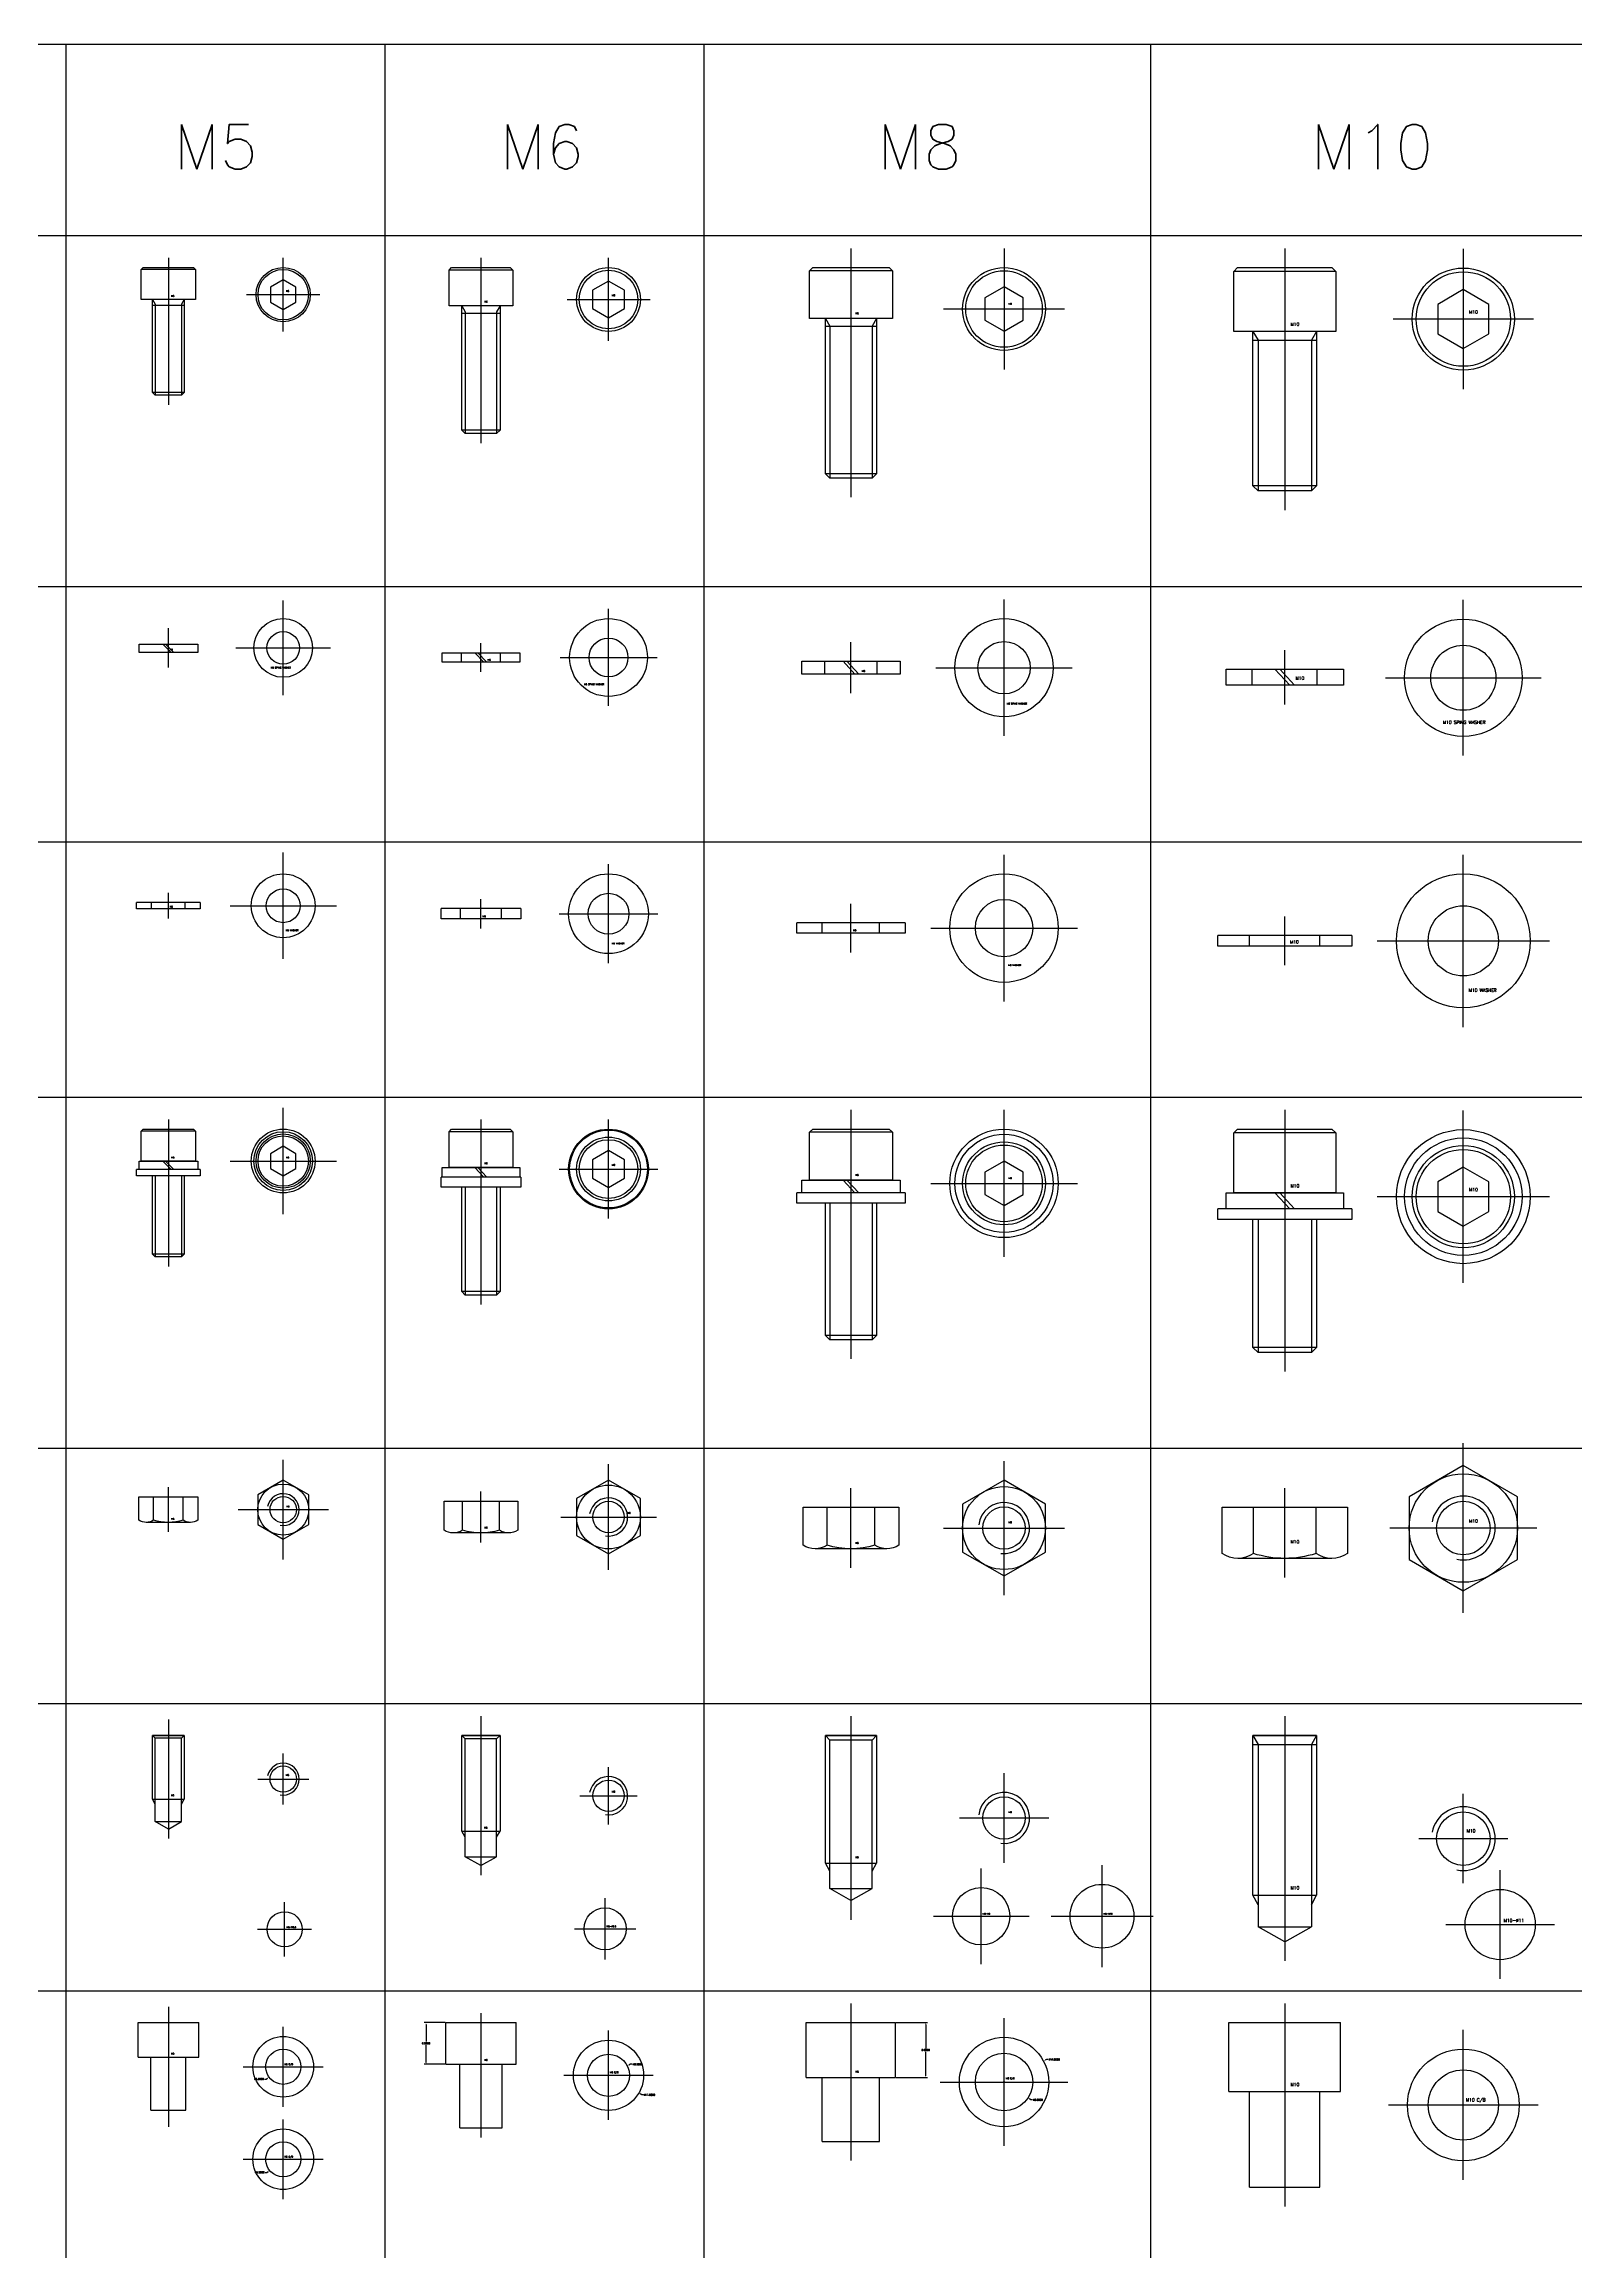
# Model space of a CAD drawing. Header units: millimetres. Extents: x -69 to 11173, y 1341 to 6119.
# Drawn here: x 2733 to 2973.1, y 5151.9 to 5497.8 of the extents above; entities that cross this region are included whole.
import ezdxf

# ---------------------------------------------------------------- set-up
doc = ezdxf.new("R2010")
doc.units = ezdxf.units.MM
for name, pattern in [('CENTER', [50.8, 31.75, -6.35, 6.35, -6.35]), ('HIDDEN', [9.525, 6.35, -3.175]), ('PHANTOM', [63.5, 31.75, -6.35, 6.35, -6.35, 6.35, -6.35])]:
    doc.linetypes.add(name, pattern=pattern)
for name, color, linetype in [('1', 220, 'CENTER'), ('3', 223, 'HIDDEN'), ('4', 3, 'PHANTOM')]:
    doc.layers.add(name, color=color, linetype=linetype)
doc.styles.get("Standard").update_dxf_attribs({"font": 'romans.shx', "bigfont": 'whgtxt.shx'})
doc.dimstyles.get("Standard").update_dxf_attribs({"dimtxt": 0.18, "dimasz": 0.18, "dimexe": 0.18, "dimexo": 0.0625, "dimgap": 0.09, "dimtad": 0, "dimtih": 1, "dimtoh": 1, "dimdec": 4, "dimzin": 0, "dimdsep": 46, "dimtxsty": 'Standard', "dimcen": 0.09, "dimadec": 0, "dimazin": 0, "dimtfac": 1, "dimtdec": 4, "dimtofl": 0, "dimtmove": 0, "dimatfit": 3, "dimfxl": 1, "dimtolj": 1, "dimtzin": 0, "dimarcsym": 0})

# ---------------------------------------------------------------- blocks, each defined once
blk = doc.blocks.new('*D31')
at = {"color": 0, "lineweight": -2, "transparency": 16777216}
for p, q in [((2821.3, 5179.59), (2821.57, 5179.59)), ((2821.44, 5179.45), (2821.44, 5179.72)), ((2824.87, 5181.31), (2824.63, 5181.19)), ((2825.14, 5181.31), (2824.87, 5181.31))]:
    blk.add_line(p, q, dxfattribs=at)
at = {"color": 0, "transparency": 16777216}
blk.add_solid([(2824.61, 5181.23), (2824.65, 5181.15), (2824.39, 5181.07)], dxfattribs=at)
at = {"layer": 'Defpoints', "color": 0, "transparency": 16777216}
for p in [(2824.39, 5181.07), (2818.49, 5178.11)]:
    blk.add_point(p, dxfattribs=at)
at = {"color": 0, "transparency": 16777216, "insert": (2825.99, 5181.31), "char_height": 0.27, "attachment_point": 5}
blk.add_mtext('\\A1;∅6.6000', dxfattribs=at)
blk = doc.blocks.new('*D32')
at = {"color": 0, "lineweight": -2, "transparency": 16777216}
for p, q in [((2821.3, 5179.59), (2821.57, 5179.59)), ((2821.44, 5179.45), (2821.44, 5179.72)), ((2826.65, 5176.53), (2826.42, 5176.67)), ((2826.92, 5176.53), (2826.65, 5176.53))]:
    blk.add_line(p, q, dxfattribs=at)
at = {"color": 0, "transparency": 16777216}
blk.add_solid([(2826.44, 5176.71), (2826.4, 5176.63), (2826.19, 5176.81)], dxfattribs=at)
at = {"layer": 'Defpoints', "color": 0, "transparency": 16777216}
for p in [(2816.69, 5182.37), (2826.19, 5176.81)]:
    blk.add_point(p, dxfattribs=at)
at = {"color": 0, "transparency": 16777216, "insert": (2827.87, 5176.53), "char_height": 0.27, "attachment_point": 5}
blk.add_mtext('\\A1;∅11.0000', dxfattribs=at)
blk = doc.blocks.new('*D33')
at = {"color": 0, "lineweight": -2, "transparency": 16777216}
for p, q in [((2795.85, 5187.84), (2792.56, 5187.84)), ((2792.83, 5187.57), (2792.83, 5184.86)), ((2792.83, 5181.61), (2792.83, 5184.31)), ((2795.85, 5181.34), (2792.56, 5181.34))]:
    blk.add_line(p, q, dxfattribs=at)
at = {"color": 0, "transparency": 16777216}
for points in [[(2792.78, 5187.57), (2792.87, 5187.57), (2792.83, 5187.84)], [(2792.78, 5181.61), (2792.87, 5181.61), (2792.83, 5181.34)]]:
    blk.add_solid(points, dxfattribs=at)
at = {"layer": 'Defpoints', "color": 0, "transparency": 16777216}
for p in [(2795.94, 5187.84), (2792.83, 5181.34), (2795.94, 5181.34)]:
    blk.add_point(p, dxfattribs=at)
at = {"color": 0, "transparency": 16777216, "insert": (2792.83, 5184.59), "char_height": 0.27, "attachment_point": 5}
blk.add_mtext('\\A1;6.5000', dxfattribs=at)
blk = doc.blocks.new('*D34')
at = {"color": 0, "lineweight": -2, "transparency": 16777216}
for p, q in [((2883.3, 5178.54), (2883.57, 5178.54)), ((2883.44, 5178.4), (2883.44, 5178.67)), ((2887.63, 5175.74), (2887.41, 5175.89)), ((2887.9, 5175.74), (2887.63, 5175.74))]:
    blk.add_line(p, q, dxfattribs=at)
at = {"color": 0, "transparency": 16777216}
blk.add_solid([(2887.43, 5175.93), (2887.38, 5175.85), (2887.18, 5176.04)], dxfattribs=at)
at = {"layer": 'Defpoints', "color": 0, "transparency": 16777216}
for p in [(2879.69, 5181.03), (2887.18, 5176.04)]:
    blk.add_point(p, dxfattribs=at)
at = {"color": 0, "transparency": 16777216, "insert": (2888.75, 5175.74), "char_height": 0.27, "attachment_point": 5}
blk.add_mtext('\\A1;∅9.0000', dxfattribs=at)
blk = doc.blocks.new('*D35')
at = {"color": 0, "lineweight": -2, "transparency": 16777216}
for p, q in [((2890.1, 5182.06), (2889.87, 5181.94)), ((2890.37, 5182.06), (2890.1, 5182.06)), ((2883.3, 5178.54), (2883.57, 5178.54)), ((2883.44, 5178.4), (2883.44, 5178.67))]:
    blk.add_line(p, q, dxfattribs=at)
at = {"color": 0, "transparency": 16777216}
blk.add_solid([(2889.84, 5181.98), (2889.89, 5181.9), (2889.63, 5181.81)], dxfattribs=at)
at = {"layer": 'Defpoints', "color": 0, "transparency": 16777216}
for p in [(2889.63, 5181.81), (2877.25, 5175.26)]:
    blk.add_point(p, dxfattribs=at)
at = {"color": 0, "transparency": 16777216, "insert": (2891.32, 5182.06), "char_height": 0.27, "attachment_point": 5}
blk.add_mtext('\\A1;∅14.0000', dxfattribs=at)
blk = doc.blocks.new('*D36')
at = {"color": 0, "lineweight": -2, "transparency": 16777216}
for p, q in [((2866.53, 5187.84), (2871.43, 5187.84)), ((2871.16, 5187.57), (2871.16, 5183.81)), ((2871.16, 5179.51), (2871.16, 5183.26)), ((2866.53, 5179.24), (2871.43, 5179.24))]:
    blk.add_line(p, q, dxfattribs=at)
at = {"color": 0, "transparency": 16777216}
for points in [[(2871.11, 5187.57), (2871.2, 5187.57), (2871.16, 5187.84)], [(2871.11, 5179.51), (2871.2, 5179.51), (2871.16, 5179.24)]]:
    blk.add_solid(points, dxfattribs=at)
at = {"layer": 'Defpoints', "color": 0, "transparency": 16777216}
for p in [(2866.44, 5187.84), (2871.16, 5187.84), (2866.44, 5179.24)]:
    blk.add_point(p, dxfattribs=at)
at = {"color": 0, "transparency": 16777216, "insert": (2871.16, 5183.54), "char_height": 0.27, "attachment_point": 5}
blk.add_mtext('\\A1;8.6000', dxfattribs=at)
blk = doc.blocks.new('*D37')
at = {"color": 0, "linetype": 'ByBlock', "lineweight": -2, "transparency": 16777216}
for p, q in [((2767.87, 5164.37), (2768.08, 5164.54)), ((2767.6, 5164.37), (2767.87, 5164.37))]:
    blk.add_line(p, q, dxfattribs=at)
at = {"color": 0, "lineweight": -2, "transparency": 16777216}
for p, q in [((2770.3, 5166.43), (2770.57, 5166.43)), ((2770.44, 5166.29), (2770.44, 5166.56))]:
    blk.add_line(p, q, dxfattribs=at)
at = {"color": 0, "transparency": 16777216}
blk.add_solid([(2768.05, 5164.58), (2768.11, 5164.51), (2768.29, 5164.71)], dxfattribs=at)
at = {"layer": 'Defpoints', "color": 0, "transparency": 16777216}
for p in [(2772.59, 5168.14), (2768.29, 5164.71)]:
    blk.add_point(p, dxfattribs=at)
at = {"color": 0, "transparency": 16777216, "insert": (2766.75, 5164.37), "char_height": 0.27, "attachment_point": 5}
blk.add_mtext('\\A1;∅5.5000', dxfattribs=at)
blk = doc.blocks.new('*D38')
at = {"color": 0, "linetype": 'ByBlock', "lineweight": -2, "transparency": 16777216}
for p, q in [((2767.51, 5178.99), (2767.78, 5178.99)), ((2767.78, 5178.99), (2767.99, 5179.15))]:
    blk.add_line(p, q, dxfattribs=at)
at = {"color": 0, "lineweight": -2, "transparency": 16777216}
for p, q in [((2770.3, 5180.92), (2770.57, 5180.92)), ((2770.44, 5180.78), (2770.44, 5181.05))]:
    blk.add_line(p, q, dxfattribs=at)
at = {"color": 0, "transparency": 16777216}
blk.add_solid([(2767.97, 5179.18), (2768.02, 5179.11), (2768.21, 5179.31)], dxfattribs=at)
at = {"layer": 'Defpoints', "color": 0, "transparency": 16777216}
for p in [(2772.67, 5182.53), (2768.21, 5179.31)]:
    blk.add_point(p, dxfattribs=at)
at = {"color": 0, "transparency": 16777216, "insert": (2766.66, 5178.99), "char_height": 0.27, "attachment_point": 5}
blk.add_mtext('\\A1;∅5.5000', dxfattribs=at)

msp = doc.modelspace()

# ---------------------------------------------------------------- linework, layer by layer
at = {"color": 8}
for p, q in [((2586.43952, 5497.83639), (3146.43952, 5497.83639)), ((2736.43952, 4920.33639), (2736.43952, 5497.83639)), ((2786.43952, 4920.33639), (2786.43952, 5497.83639)), ((2836.43952, 4920.33639), (2836.43952, 5497.83639)), ((2906.43952, 4920.33639), (2906.43952, 5497.83639)), ((2586.43952, 5467.83639), (3146.43952, 5467.83639)), ((2586.43952, 5412.83639), (3146.43952, 5412.83639)), ((2586.43952, 5372.83639), (3146.43952, 5372.83639)), ((2586.43952, 5332.83639), (3146.43952, 5332.83639)), ((2586.43952, 5277.83639), (3146.43952, 5277.83639)), ((2586.43952, 5237.83639), (3146.43952, 5237.83639)), ((2586.43952, 5192.83639), (3146.43952, 5192.83639))]:
    msp.add_line(p, q, dxfattribs=at)
for p, q in [((2748.18952, 5462.53639), (2748.48952, 5462.83639)), ((2756.68952, 5462.53639), (2748.18952, 5462.53639)), ((2748.18952, 5457.83639), (2748.18952, 5462.53639)), ((2748.48952, 5462.83639), (2756.38952, 5462.83639)), ((2756.38952, 5462.83639), (2756.68952, 5462.53639)), ((2756.68952, 5462.53639), (2756.68952, 5457.83639)), ((2796.43952, 5462.43639), (2796.83952, 5462.83639)), ((2806.43952, 5462.43639), (2796.43952, 5462.43639)), ((2796.43952, 5456.83639), (2796.43952, 5462.43639)), ((2796.83952, 5462.83639), (2806.03952, 5462.83639)), ((2806.03952, 5462.83639), (2806.43952, 5462.43639)), ((2806.43952, 5462.43639), (2806.43952, 5456.83639)), ((2852.93952, 5462.33639), (2853.43952, 5462.83639)), ((2865.93952, 5462.33639), (2852.93952, 5462.33639)), ((2852.93952, 5454.83639), (2852.93952, 5462.33639)), ((2853.43952, 5462.83639), (2865.43952, 5462.83639)), ((2865.43952, 5462.83639), (2865.93952, 5462.33639)), ((2865.93952, 5462.33639), (2865.93952, 5454.83639)), ((2919.43952, 5462.23639), (2920.03952, 5462.83639)), ((2935.43952, 5462.23639), (2919.43952, 5462.23639)), ((2919.43952, 5452.83639), (2919.43952, 5462.23639)), ((2920.03952, 5462.83639), (2934.83952, 5462.83639)), ((2934.83952, 5462.83639), (2935.43952, 5462.23639)), ((2935.43952, 5462.23639), (2935.43952, 5452.83639)), ((2770.43952, 5460.89439), (2768.43952, 5459.74239)), ((2768.43952, 5459.74239), (2768.43952, 5457.43039)), ((2772.43952, 5459.74239), (2770.43952, 5460.89439)), ((2772.43952, 5457.43039), (2772.43952, 5459.74239)), ((2821.43952, 5460.72139), (2818.93952, 5459.28139)), ((2818.93952, 5459.28139), (2818.93952, 5456.39139)), ((2823.93952, 5459.28139), (2821.43952, 5460.72139)), ((2823.93952, 5456.39139), (2823.93952, 5459.28139)), ((2883.43952, 5459.79839), (2880.43952, 5458.07039)), ((2886.43952, 5458.07039), (2883.43952, 5459.79839)), ((2955.43634, 5459.37266), (2951.43634, 5457.06866)), ((2959.43634, 5457.06866), (2955.43634, 5459.37266)), ((2756.68952, 5457.83639), (2748.18952, 5457.83639)), ((2749.93952, 5443.2694), (2749.93952, 5457.83639)), ((2754.93952, 5456.88637), (2749.93952, 5456.88637)), ((2754.93952, 5457.83639), (2754.93952, 5443.2694)), ((2768.43952, 5457.43039), (2770.43952, 5456.27839)), ((2770.43952, 5456.27839), (2772.43952, 5457.43039)), ((2806.43952, 5456.83639), (2796.43952, 5456.83639)), ((2798.43952, 5437.37766), (2798.43952, 5456.83639)), ((2804.43952, 5455.64886), (2798.43952, 5455.64886)), ((2804.43952, 5456.83639), (2804.43952, 5437.37766)), ((2818.93952, 5456.39139), (2821.43952, 5454.95139)), ((2821.43952, 5454.95139), (2823.93952, 5456.39139)), ((2880.43952, 5458.07039), (2880.43952, 5454.60239)), ((2886.43952, 5454.60239), (2886.43952, 5458.07039)), ((2951.43634, 5457.06866), (2951.43634, 5452.44466)), ((2959.43634, 5452.44466), (2959.43634, 5457.06866)), ((2865.93952, 5454.83639), (2852.93952, 5454.83639)), ((2855.43952, 5430.51297), (2855.43952, 5454.83639)), ((2855.43952, 5453.66451), (2863.43952, 5453.66451)), ((2863.43952, 5454.83639), (2863.43952, 5430.51297)), ((2880.43952, 5454.60239), (2883.43952, 5452.87439)), ((2883.43952, 5452.87439), (2886.43952, 5454.60239)), ((2935.43952, 5452.83639), (2919.43952, 5452.83639)), ((2922.43952, 5428.64829), (2922.43952, 5452.83639)), ((2932.43952, 5452.83639), (2932.43952, 5428.64829)), ((2951.43634, 5452.44466), (2955.43634, 5450.14066)), ((2955.43634, 5450.14066), (2959.43634, 5452.44466)), ((2922.43952, 5451.43014), (2932.43952, 5451.43014)), ((2750.37253, 5442.83639), (2749.93952, 5443.2694)), ((2754.93952, 5443.2694), (2749.93952, 5443.2694)), ((2754.50651, 5442.83639), (2750.37253, 5442.83639)), ((2754.93952, 5443.2694), (2754.50651, 5442.83639)), ((2798.98079, 5436.83639), (2798.43952, 5437.37766)), ((2804.43952, 5437.37766), (2798.43952, 5437.37766)), ((2803.89826, 5436.83639), (2798.98079, 5436.83639)), ((2804.43952, 5437.37766), (2803.89826, 5436.83639)), ((2863.43952, 5430.51297), (2855.43952, 5430.51297)), ((2856.1161, 5429.83639), (2855.43952, 5430.51297)), ((2862.76294, 5429.83639), (2856.1161, 5429.83639)), ((2863.43952, 5430.51297), (2862.76294, 5429.83639)), ((2932.43952, 5428.64829), (2922.43952, 5428.64829)), ((2923.25142, 5427.83639), (2922.43952, 5428.64829)), ((2931.62762, 5427.83639), (2923.25142, 5427.83639)), ((2932.43952, 5428.64829), (2931.62762, 5427.83639)), ((2747.83952, 5403.81972), (2757.03952, 5403.81972)), ((2747.83952, 5402.51972), (2747.83952, 5403.81972)), ((2752.87286, 5402.51972), (2751.57286, 5403.81972)), ((2753.30619, 5402.51972), (2752.00619, 5403.81972)), ((2757.03952, 5403.81972), (2757.03952, 5402.51972)), ((2757.03952, 5402.51972), (2747.83952, 5402.51972)), ((2795.33952, 5402.48639), (2807.53952, 5402.48639)), ((2795.33952, 5400.98639), (2795.33952, 5402.48639)), ((2807.53952, 5400.98639), (2795.33952, 5400.98639)), ((2801.90619, 5400.98639), (2800.50619, 5402.48639)), ((2802.37286, 5400.98639), (2800.97286, 5402.48639)), ((2807.53952, 5402.48639), (2807.53952, 5400.98639)), ((2851.73952, 5401.13639), (2867.13952, 5401.13639)), ((2851.73952, 5399.13639), (2851.73952, 5401.13639)), ((2860.06174, 5399.13639), (2858.19508, 5401.13639)), ((2860.68397, 5399.13639), (2858.8173, 5401.13639)), ((2867.13952, 5401.13639), (2867.13952, 5399.13639)), ((2918.23952, 5399.88639), (2936.63952, 5399.88639)), ((2918.23952, 5397.38639), (2918.23952, 5399.88639)), ((2928.2173, 5397.38639), (2925.88397, 5399.88639)), ((2928.99508, 5397.38639), (2926.66174, 5399.88639)), ((2936.63952, 5399.88639), (2936.63952, 5397.38639)), ((2867.13952, 5399.13639), (2851.73952, 5399.13639)), ((2936.63952, 5397.38639), (2918.23952, 5397.38639)), ((2757.43952, 5363.33639), (2747.43952, 5363.33639)), ((2747.43952, 5362.33639), (2747.43952, 5363.33639)), ((2757.43952, 5362.33639), (2747.43952, 5362.33639)), ((2757.43952, 5363.33639), (2757.43952, 5362.33639)), ((2807.68952, 5362.38639), (2795.18952, 5362.38639)), ((2795.18952, 5360.78639), (2795.18952, 5362.38639)), ((2807.68952, 5362.38639), (2807.68952, 5360.78639)), ((2807.68952, 5360.78639), (2795.18952, 5360.78639)), ((2867.93952, 5360.13639), (2850.93952, 5360.13639)), ((2850.93952, 5358.53639), (2850.93952, 5360.13639)), ((2867.93952, 5358.53639), (2850.93952, 5358.53639)), ((2867.93952, 5360.13639), (2867.93952, 5358.53639)), ((2937.93952, 5358.16972), (2916.93952, 5358.16972)), ((2916.93952, 5356.50306), (2916.93952, 5358.16972)), ((2937.93952, 5358.16972), (2937.93952, 5356.50306)), ((2937.93952, 5356.50306), (2916.93952, 5356.50306)), ((2748.18952, 5327.53639), (2748.48952, 5327.83639)), ((2756.68952, 5327.53639), (2748.18952, 5327.53639)), ((2748.18952, 5322.83639), (2748.18952, 5327.53639)), ((2748.48952, 5327.83639), (2756.38952, 5327.83639)), ((2756.38952, 5327.83639), (2756.68952, 5327.53639)), ((2756.68952, 5327.53639), (2756.68952, 5322.83639)), ((2796.43952, 5327.43639), (2796.83952, 5327.83639)), ((2806.43952, 5327.43639), (2796.43952, 5327.43639)), ((2796.43952, 5321.83639), (2796.43952, 5327.43639)), ((2796.83952, 5327.83639), (2806.03952, 5327.83639)), ((2806.03952, 5327.83639), (2806.43952, 5327.43639)), ((2806.43952, 5327.43639), (2806.43952, 5321.83639)), ((2852.93952, 5327.33639), (2853.43952, 5327.83639)), ((2852.93952, 5319.83639), (2852.93952, 5327.33639)), ((2865.93952, 5327.33639), (2852.93952, 5327.33639)), ((2853.43952, 5327.83639), (2865.43952, 5327.83639)), ((2865.43952, 5327.83639), (2865.93952, 5327.33639)), ((2865.93952, 5327.33639), (2865.93952, 5319.83639)), ((2919.43952, 5327.23639), (2920.03952, 5327.83639)), ((2919.43952, 5317.83639), (2919.43952, 5327.23639)), ((2935.43952, 5327.23639), (2919.43952, 5327.23639)), ((2920.03952, 5327.83639), (2934.83952, 5327.83639)), ((2934.83952, 5327.83639), (2935.43952, 5327.23639)), ((2935.43952, 5327.23639), (2935.43952, 5317.83639)), ((2770.43952, 5325.14439), (2768.43952, 5323.99239)), ((2768.43952, 5323.99239), (2768.43952, 5321.68039)), ((2772.43952, 5323.99239), (2770.43952, 5325.14439)), ((2772.43952, 5321.68039), (2772.43952, 5323.99239)), ((2821.43952, 5324.47139), (2818.93952, 5323.03139)), ((2823.93952, 5323.03139), (2821.43952, 5324.47139)), ((2747.43952, 5320.53639), (2747.43952, 5321.53639)), ((2757.43952, 5321.53639), (2747.43952, 5321.53639)), ((2757.43952, 5320.53639), (2747.43952, 5320.53639)), ((2747.83952, 5321.53639), (2747.83952, 5322.83639)), ((2747.83952, 5322.83639), (2757.03952, 5322.83639)), ((2757.03952, 5321.53639), (2747.83952, 5321.53639)), ((2756.68952, 5322.83639), (2748.18952, 5322.83639)), ((2749.93952, 5308.2694), (2749.93952, 5320.53639)), ((2752.87286, 5321.53639), (2751.57286, 5322.83639)), ((2753.30619, 5321.53639), (2752.00619, 5322.83639)), ((2754.93952, 5320.53639), (2754.93952, 5308.2694)), ((2757.03952, 5322.83639), (2757.03952, 5321.53639)), ((2757.43952, 5321.53639), (2757.43952, 5320.53639)), ((2768.43952, 5321.68039), (2770.43952, 5320.52839)), ((2770.43952, 5320.52839), (2772.43952, 5321.68039)), ((2807.68952, 5320.33639), (2795.18952, 5320.33639)), ((2795.18952, 5318.73639), (2795.18952, 5320.33639)), ((2795.33952, 5321.83639), (2807.53952, 5321.83639)), ((2795.33952, 5320.33639), (2795.33952, 5321.83639)), ((2807.53952, 5320.33639), (2795.33952, 5320.33639)), ((2806.43952, 5321.83639), (2796.43952, 5321.83639)), ((2801.90619, 5320.33639), (2800.50619, 5321.83639)), ((2802.37286, 5320.33639), (2800.97286, 5321.83639)), ((2807.53952, 5321.83639), (2807.53952, 5320.33639)), ((2807.68952, 5320.33639), (2807.68952, 5318.73639)), ((2818.93952, 5323.03139), (2818.93952, 5320.14139)), ((2818.93952, 5320.14139), (2821.43952, 5318.70139)), ((2821.43952, 5318.70139), (2823.93952, 5320.14139)), ((2823.93952, 5320.14139), (2823.93952, 5323.03139)), ((2883.43952, 5322.79839), (2880.43952, 5321.07039)), ((2880.43952, 5321.07039), (2880.43952, 5317.60239)), ((2886.43952, 5321.07039), (2883.43952, 5322.79839)), ((2886.43952, 5317.60239), (2886.43952, 5321.07039)), ((2955.43634, 5321.87266), (2951.43634, 5319.56866)), ((2959.43634, 5319.56866), (2955.43634, 5321.87266)), ((2807.68952, 5318.73639), (2795.18952, 5318.73639)), ((2798.43952, 5302.37766), (2798.43952, 5318.73639)), ((2804.43952, 5318.73639), (2804.43952, 5302.37766)), ((2867.93952, 5317.83639), (2850.93952, 5317.83639)), ((2850.93952, 5316.23639), (2850.93952, 5317.83639)), ((2851.73952, 5319.83639), (2867.13952, 5319.83639)), ((2851.73952, 5317.83639), (2851.73952, 5319.83639)), ((2867.13952, 5317.83639), (2851.73952, 5317.83639)), ((2865.93952, 5319.83639), (2852.93952, 5319.83639)), ((2860.06174, 5317.83639), (2858.19508, 5319.83639)), ((2860.68397, 5317.83639), (2858.8173, 5319.83639)), ((2867.13952, 5319.83639), (2867.13952, 5317.83639)), ((2867.93952, 5317.83639), (2867.93952, 5316.23639)), ((2880.43952, 5317.60239), (2883.43952, 5315.87439)), ((2883.43952, 5315.87439), (2886.43952, 5317.60239)), ((2918.23952, 5317.83639), (2936.63952, 5317.83639)), ((2918.23952, 5315.33639), (2918.23952, 5317.83639)), ((2935.43952, 5317.83639), (2919.43952, 5317.83639)), ((2928.2173, 5315.33639), (2925.88397, 5317.83639)), ((2928.99508, 5315.33639), (2926.66174, 5317.83639)), ((2936.63952, 5317.83639), (2936.63952, 5315.33639)), ((2951.43634, 5319.56866), (2951.43634, 5314.94466)), ((2959.43634, 5314.94466), (2959.43634, 5319.56866)), ((2867.93952, 5316.23639), (2850.93952, 5316.23639)), ((2855.43952, 5295.51297), (2855.43952, 5316.23639)), ((2863.43952, 5316.23639), (2863.43952, 5295.51297)), ((2937.93952, 5315.33639), (2916.93952, 5315.33639)), ((2916.93952, 5313.66972), (2916.93952, 5315.33639)), ((2937.93952, 5313.66972), (2916.93952, 5313.66972)), ((2936.63952, 5315.33639), (2918.23952, 5315.33639)), ((2922.43952, 5293.64829), (2922.43952, 5313.66972)), ((2932.43952, 5313.66972), (2932.43952, 5293.64829)), ((2937.93952, 5315.33639), (2937.93952, 5313.66972)), ((2951.43634, 5314.94466), (2955.43634, 5312.64066)), ((2955.43634, 5312.64066), (2959.43634, 5314.94466)), ((2750.37253, 5307.83639), (2749.93952, 5308.2694)), ((2754.93952, 5308.2694), (2749.93952, 5308.2694)), ((2754.50651, 5307.83639), (2750.37253, 5307.83639)), ((2754.93952, 5308.2694), (2754.50651, 5307.83639)), ((2798.98079, 5301.83639), (2798.43952, 5302.37766)), ((2804.43952, 5302.37766), (2798.43952, 5302.37766)), ((2803.89826, 5301.83639), (2798.98079, 5301.83639)), ((2804.43952, 5302.37766), (2803.89826, 5301.83639)), ((2863.43952, 5295.51297), (2855.43952, 5295.51297)), ((2856.1161, 5294.83639), (2855.43952, 5295.51297)), ((2862.76294, 5294.83639), (2856.1161, 5294.83639)), ((2863.43952, 5295.51297), (2862.76294, 5294.83639)), ((2932.43952, 5293.64829), (2922.43952, 5293.64829)), ((2923.25142, 5292.83639), (2922.43952, 5293.64829)), ((2931.62762, 5292.83639), (2923.25142, 5292.83639)), ((2932.43952, 5293.64829), (2931.62762, 5292.83639)), ((2750.13012, 5266.57485), (2750.13012, 5270.21759)), ((2754.74892, 5266.57485), (2754.74892, 5270.21759)), ((2798.55277, 5265.00947), (2798.55277, 5269.56289)), ((2804.32627, 5265.00947), (2804.32627, 5269.56289)), ((2855.68675, 5262.66139), (2855.68675, 5268.58084)), ((2863.1923, 5262.66139), (2863.1923, 5268.58084)), ((2922.53204, 5261.34003), (2922.53204, 5268.58084)), ((2932.347, 5261.34003), (2932.347, 5268.58084)), ((2755.90362, 5266.21759), (2748.97542, 5266.21759)), ((2805.76965, 5264.56289), (2797.1094, 5264.56289)), ((2865.06869, 5262.08084), (2853.81036, 5262.08084)), ((2934.80074, 5260.58084), (2920.07831, 5260.58084)), ((2750.37253, 5232.38533), (2749.93952, 5232.83639)), ((2754.93952, 5232.83639), (2749.93952, 5232.83639)), ((2749.93952, 5232.83639), (2754.93952, 5232.83639)), ((2754.50651, 5232.38533), (2750.37253, 5232.38533)), ((2750.37253, 5219.33639), (2750.37253, 5232.38533)), ((2754.93952, 5232.83639), (2754.50651, 5232.38533)), ((2754.50651, 5219.33639), (2754.50651, 5232.38533)), ((2798.98079, 5232.29512), (2798.43952, 5232.83639)), ((2804.43952, 5232.83639), (2798.43952, 5232.83639)), ((2798.43952, 5232.83639), (2804.43952, 5232.83639)), ((2798.98079, 5213.83639), (2798.98079, 5232.29512)), ((2803.89826, 5232.29512), (2798.98079, 5232.29512)), ((2804.43952, 5232.83639), (2803.89826, 5232.29512)), ((2803.89826, 5213.83639), (2803.89826, 5232.29512)), ((2863.43952, 5232.83639), (2855.43952, 5232.83639)), ((2855.43952, 5232.83639), (2863.43952, 5232.83639)), ((2856.1161, 5232.1147), (2855.43952, 5232.83639)), ((2862.76294, 5232.1147), (2856.1161, 5232.1147)), ((2856.1161, 5208.83639), (2856.1161, 5232.1147)), ((2863.43952, 5232.83639), (2862.76294, 5232.1147)), ((2862.76294, 5208.83639), (2862.76294, 5232.1147)), ((2922.43952, 5232.83639), (2923.25142, 5231.43014)), ((2932.43952, 5232.83639), (2922.43952, 5232.83639)), ((2922.43952, 5232.83639), (2932.43952, 5232.83639)), ((2922.43952, 5231.43014), (2932.43952, 5231.43014)), ((2923.25142, 5231.43014), (2923.25142, 5202.83639)), ((2932.43952, 5232.83639), (2931.62762, 5231.43014)), ((2931.62762, 5231.43014), (2931.62762, 5202.83639)), ((2749.93952, 5222.83639), (2754.93952, 5222.83639)), ((2752.43952, 5218.16972), (2750.37253, 5219.33639)), ((2750.37253, 5219.33639), (2754.50651, 5219.33639)), ((2752.43952, 5218.16972), (2754.50651, 5219.33639)), ((2798.43952, 5217.83639), (2804.43952, 5217.83639)), ((2798.98079, 5213.83639), (2803.89826, 5213.83639)), ((2801.43952, 5212.43639), (2798.98079, 5213.83639)), ((2801.43952, 5212.43639), (2803.89826, 5213.83639)), ((2855.43952, 5212.83639), (2863.43952, 5212.83639)), ((2856.1161, 5208.83639), (2862.76294, 5208.83639)), ((2859.43952, 5206.96972), (2856.1161, 5208.83639)), ((2859.43952, 5206.96972), (2862.76294, 5208.83639)), ((2922.43952, 5207.83639), (2932.43952, 5207.83639)), ((2923.25142, 5202.83639), (2931.62762, 5202.83639)), ((2927.43952, 5200.50306), (2923.25142, 5202.83639)), ((2927.43952, 5200.50306), (2931.62762, 5202.83639)), ((2747.68952, 5182.43639), (2747.68952, 5187.83639)), ((2747.68952, 5187.83639), (2757.18952, 5187.83639)), ((2757.18952, 5182.43639), (2757.18952, 5187.83639)), ((2795.93952, 5187.83639), (2806.93952, 5187.83639)), ((2795.93952, 5181.33639), (2795.93952, 5187.83639)), ((2806.93952, 5181.33639), (2806.93952, 5187.83639)), ((2852.43952, 5187.83639), (2866.43952, 5187.83639)), ((2852.43952, 5179.23639), (2852.43952, 5187.83639)), ((2866.43952, 5179.23639), (2866.43952, 5187.83639)), ((2918.68952, 5187.83639), (2936.18952, 5187.83639)), ((2918.68952, 5177.03639), (2918.68952, 5187.83639)), ((2936.18952, 5177.03639), (2936.18952, 5187.83639)), ((2747.68952, 5182.43639), (2757.18952, 5182.43639)), ((2749.68952, 5174.10306), (2749.68952, 5182.43639)), ((2755.18952, 5174.10306), (2755.18952, 5182.43639)), ((2795.93952, 5181.33639), (2806.93952, 5181.33639)), ((2798.13952, 5171.33639), (2798.13952, 5181.33639)), ((2804.73952, 5171.33639), (2804.73952, 5181.33639)), ((2852.43952, 5179.23639), (2866.43952, 5179.23639)), ((2854.93952, 5169.23639), (2854.93952, 5179.23639)), ((2863.93952, 5169.23639), (2863.93952, 5179.23639)), ((2918.68952, 5177.03639), (2936.18952, 5177.03639)), ((2921.93952, 5162.03639), (2921.93952, 5177.03639)), ((2932.93952, 5162.03639), (2932.93952, 5177.03639)), ((2749.68952, 5174.10306), (2755.18952, 5174.10306)), ((2798.13952, 5171.33639), (2804.73952, 5171.33639)), ((2854.93952, 5169.23639), (2863.93952, 5169.23639)), ((2921.93952, 5162.03639), (2932.93952, 5162.03639))]:
    msp.add_line(p, q)
for points in [[(2774.43952, 5265.90819), (2774.43952, 5270.52699), (2770.43952, 5272.83639), (2766.43952, 5270.52699), (2766.43952, 5265.90819), (2770.43952, 5263.59879), (2774.43952, 5265.90819)], [(2826.43952, 5264.17614), (2826.43952, 5269.94964), (2821.43952, 5272.83639), (2816.43952, 5269.94964), (2816.43952, 5264.17614), (2821.43952, 5261.28938), (2826.43952, 5264.17614)], [(2889.93952, 5261.57806), (2889.93952, 5269.08361), (2883.43952, 5272.83639), (2876.93952, 5269.08361), (2876.93952, 5261.57806), (2883.43952, 5257.82528), (2889.93952, 5261.57806)], [(2963.93634, 5260.42336), (2963.93634, 5270.23831), (2955.43634, 5275.14579), (2946.93634, 5270.23831), (2946.93634, 5260.42336), (2955.43634, 5255.51588), (2963.93634, 5260.42336)]]:
    msp.add_lwpolyline(points)
for points in [[(2757.05832, 5270.21759), (2757.05832, 5266.57485, -0.309401076), (2754.74892, 5266.57485, -0.154700538), (2750.13012, 5266.57485, -0.309401076), (2747.82072, 5266.57485), (2747.82072, 5270.21759), (2757.05832, 5270.21759)], [(2807.21302, 5269.56289), (2807.21302, 5265.00947, -0.309401076), (2804.32627, 5265.00947, -0.154700538), (2798.55277, 5265.00947, -0.309401076), (2795.66602, 5265.00947), (2795.66602, 5269.56289), (2807.21302, 5269.56289)], [(2866.94508, 5268.58084), (2866.94508, 5262.66139, -0.309401076), (2863.1923, 5262.66139, -0.154700538), (2855.68675, 5262.66139, -0.309401076), (2851.93397, 5262.66139), (2851.93397, 5268.58084), (2866.94508, 5268.58084)], [(2937.25448, 5268.58084), (2937.25448, 5261.34003, -0.309401076), (2932.347, 5261.34003, -0.154700538), (2922.53204, 5261.34003, -0.309401076), (2917.62457, 5261.34003), (2917.62457, 5268.58084), (2937.25448, 5268.58084)]]:
    msp.add_lwpolyline(points, format="xyb")
for centre, radius in [((2770.43952, 5458.58639), 4.25), ((2770.43952, 5458.58639), 3.95), ((2821.43952, 5457.83639), 5), ((2821.43952, 5457.83639), 4.6), ((2883.43952, 5456.33639), 6.5), ((2883.43952, 5456.33639), 6), ((2955.43634, 5454.75666), 8), ((2955.43634, 5454.75666), 7.4), ((2770.43952, 5403.23639), 4.6), ((2821.43952, 5401.73639), 6.1), ((2883.43952, 5400.13639), 7.7), ((2955.43634, 5398.55666), 9.2), ((2770.43952, 5403.23639), 2.55), ((2821.43952, 5401.73639), 3.05), ((2883.43952, 5400.13639), 4.1), ((2955.43634, 5398.55666), 5.1), ((2770.43952, 5362.83639), 5), ((2770.43952, 5362.83639), 2.65), ((2821.43952, 5361.58639), 6.25), ((2883.43952, 5359.33639), 8.5), ((2955.43634, 5357.33639), 10.5), ((2821.43952, 5361.58639), 3.2), ((2883.43952, 5359.33639), 4.5), ((2955.43634, 5357.33639), 5.5), ((2770.43952, 5322.83639), 5), ((2770.43952, 5322.83639), 4.6), ((2770.43952, 5322.83639), 4.25), ((2821.43952, 5321.58639), 6.25), ((2821.43952, 5321.58639), 6.1), ((2883.43952, 5319.33639), 8.5), ((2883.43952, 5319.33639), 7.7), ((2955.43634, 5317.25666), 10.5), ((2770.43952, 5322.83639), 3.95), ((2821.43952, 5321.58639), 5), ((2821.43952, 5321.58639), 4.6), ((2883.43952, 5319.33639), 6.5), ((2883.43952, 5319.33639), 6), ((2955.43634, 5317.25666), 9.2), ((2955.43634, 5317.25666), 8), ((2955.43634, 5317.25666), 7.4), ((2770.43952, 5268.21759), 4), ((2821.43952, 5267.06289), 5), ((2883.43952, 5265.33084), 6.5), ((2955.43634, 5265.33084), 8.5), ((2770.43952, 5268.21759), 2.06699), ((2821.43952, 5267.06289), 2.45873), ((2883.43952, 5265.33084), 3.32342), ((2955.43634, 5265.33084), 4.1881), ((2770.43952, 5226.00306), 2.06699), ((2821.43952, 5223.38639), 2.45873), ((2883.43952, 5219.90306), 3.32342), ((2955.43634, 5216.66972), 4.1881), ((2898.80212, 5204.50829), 5), ((2879.85585, 5204.51029), 4.5), ((2961.21812, 5203.20259), 5.5), ((2770.65025, 5202.47592), 2.75), ((2820.90071, 5202.53152), 3.3), ((2770.43952, 5180.91972), 4.75), ((2883.43952, 5178.53639), 7), ((2770.43952, 5180.91972), 2.75), ((2821.43952, 5179.58639), 5.5), ((2821.43952, 5179.58639), 3.3), ((2883.43952, 5178.53639), 4.5), ((2955.43634, 5174.93639), 8.75), ((2955.43634, 5174.93639), 5.5), ((2770.43952, 5166.42706), 2.75)]:
    msp.add_circle(centre, radius)
at = {"layer": '1', "ltscale": 5}
for p, q in [((2859.43952, 5465.83639), (2859.43952, 5426.83639)), ((2883.43952, 5465.83639), (2883.43952, 5446.83639)), ((2892.93952, 5456.33639), (2873.93952, 5456.33639)), ((2770.43952, 5354.50306), (2770.43952, 5371.16972)), ((2762.10619, 5362.83639), (2778.77286, 5362.83639)), ((2770.43952, 5314.50306), (2770.43952, 5331.16972)), ((2752.43952, 5329.33639), (2752.43952, 5306.33639)), ((2762.10619, 5322.83639), (2778.77286, 5322.83639)), ((2770.43952, 5260.42842), (2770.43952, 5276.00675)), ((2763.35619, 5268.21759), (2777.52286, 5268.21759)), ((2879.85585, 5197.01029), (2879.85585, 5212.01029)), ((2898.80212, 5196.50829), (2898.80212, 5212.50829)), ((2961.21812, 5194.70259), (2961.21812, 5211.70259)), ((2872.35585, 5204.51029), (2887.35585, 5204.51029)), ((2890.80212, 5204.50829), (2906.80212, 5204.50829)), ((2952.71812, 5203.20259), (2969.71812, 5203.20259)), ((2752.43952, 5190.33639), (2752.43952, 5171.50306)), ((2770.43952, 5174.66972), (2770.43952, 5187.16972)), ((2764.18952, 5180.91972), (2776.68952, 5180.91972)), ((2770.43952, 5160.17706), (2770.43952, 5172.67706)), ((2764.18952, 5166.42706), (2776.68952, 5166.42706))]:
    msp.add_line(p, q, dxfattribs=at)
at = {"layer": '1', "ltscale": 7}
for p, q in [((2927.43952, 5465.83639), (2927.43952, 5424.83639)), ((2955.43634, 5465.75666), (2955.43634, 5443.75666)), ((2966.43634, 5454.75666), (2944.43634, 5454.75666)), ((2955.43634, 5386.35666), (2955.43634, 5410.75666)), ((2943.23634, 5398.55666), (2967.63634, 5398.55666)), ((2955.43634, 5343.83639), (2955.43634, 5370.83639)), ((2941.93634, 5357.33639), (2968.93634, 5357.33639)), ((2927.43952, 5330.83639), (2927.43952, 5289.83639)), ((2955.43634, 5303.75666), (2955.43634, 5330.75666)), ((2941.93634, 5317.25666), (2968.93634, 5317.25666))]:
    msp.add_line(p, q, dxfattribs=at)
at = {"layer": '1', "ltscale": 4}
for p, q in [((2752.43952, 5464.33639), (2752.43952, 5441.33639)), ((2770.43952, 5452.83639), (2770.43952, 5464.33639)), ((2801.43952, 5464.33639), (2801.43952, 5435.33639)), ((2821.43952, 5451.33639), (2821.43952, 5464.33639)), ((2764.68952, 5458.58639), (2776.18952, 5458.58639)), ((2814.93952, 5457.83639), (2827.93952, 5457.83639)), ((2770.43952, 5395.81972), (2770.43952, 5410.65306)), ((2821.43952, 5394.13639), (2821.43952, 5409.33639)), ((2763.02286, 5403.23639), (2777.85619, 5403.23639)), ((2859.43952, 5396.13639), (2859.43952, 5404.13639)), ((2813.83952, 5401.73639), (2829.03952, 5401.73639)), ((2927.43952, 5394.38639), (2927.43952, 5402.88639)), ((2821.43952, 5353.83639), (2821.43952, 5369.33639)), ((2813.68952, 5361.58639), (2829.18952, 5361.58639)), ((2801.43952, 5329.33639), (2801.43952, 5300.33639)), ((2821.43952, 5313.83639), (2821.43952, 5329.33639)), ((2813.68952, 5321.58639), (2829.18952, 5321.58639)), ((2821.43952, 5258.78938), (2821.43952, 5275.33639)), ((2859.43952, 5259.08084), (2859.43952, 5271.58084)), ((2927.43952, 5257.58084), (2927.43952, 5271.58084)), ((2813.93952, 5267.06289), (2828.93952, 5267.06289)), ((2801.43952, 5235.83639), (2801.43952, 5210.93639)), ((2859.43952, 5235.83639), (2859.43952, 5203.96972)), ((2927.43952, 5235.83639), (2927.43952, 5197.50306)), ((2821.43952, 5218.88639), (2821.43952, 5227.88639)), ((2883.43952, 5212.90306), (2883.43952, 5226.90306)), ((2816.93952, 5223.38639), (2825.93952, 5223.38639)), ((2955.43634, 5209.66972), (2955.43634, 5223.66972)), ((2876.43952, 5219.90306), (2890.43952, 5219.90306)), ((2948.43634, 5216.66972), (2962.43634, 5216.66972)), ((2801.43952, 5189.33639), (2801.43952, 5169.83639)), ((2821.43952, 5172.58639), (2821.43952, 5186.58639)), ((2814.43952, 5179.58639), (2828.43952, 5179.58639))]:
    msp.add_line(p, q, dxfattribs=at)
at = {"layer": '1', "linetype": 'ByBlock'}
for p, q in [((2749.93952, 5457.83639), (2750.37253, 5457.08639)), ((2750.37253, 5457.08639), (2750.37253, 5442.83639)), ((2754.93952, 5457.83639), (2754.50651, 5457.08639)), ((2754.50651, 5457.08639), (2754.50651, 5442.83639)), ((2798.43952, 5456.83639), (2798.98079, 5455.89889)), ((2798.98079, 5455.89889), (2798.98079, 5436.83639)), ((2804.43952, 5456.83639), (2803.89826, 5455.89889)), ((2803.89826, 5455.89889), (2803.89826, 5436.83639)), ((2855.43952, 5454.83639), (2856.1161, 5453.66451)), ((2856.1161, 5453.66451), (2856.1161, 5429.83639)), ((2863.43952, 5454.83639), (2862.76294, 5453.66451)), ((2862.76294, 5453.66451), (2862.76294, 5429.83639)), ((2922.43952, 5452.83639), (2923.25142, 5451.43014)), ((2932.43952, 5452.83639), (2931.62762, 5451.43014)), ((2923.25142, 5451.43014), (2923.25142, 5427.83639)), ((2931.62762, 5451.43014), (2931.62762, 5427.83639)), ((2750.37253, 5320.53639), (2750.37253, 5307.83639)), ((2754.50651, 5320.53639), (2754.50651, 5307.83639)), ((2798.98079, 5318.73639), (2798.98079, 5301.83639)), ((2803.89826, 5318.73639), (2803.89826, 5301.83639)), ((2856.1161, 5316.23639), (2856.1161, 5294.83639)), ((2862.76294, 5316.23639), (2862.76294, 5294.83639)), ((2923.25142, 5313.66972), (2923.25142, 5292.83639)), ((2931.62762, 5313.66972), (2931.62762, 5292.83639)), ((2749.93952, 5222.83639), (2749.93952, 5232.83639)), ((2754.93952, 5232.83639), (2754.93952, 5222.83639)), ((2798.43952, 5217.83639), (2798.43952, 5232.83639)), ((2804.43952, 5232.83639), (2804.43952, 5217.83639)), ((2855.43952, 5212.83639), (2855.43952, 5232.83639)), ((2863.43952, 5232.83639), (2863.43952, 5212.83639)), ((2922.43952, 5207.83639), (2922.43952, 5232.83639)), ((2932.43952, 5232.83639), (2932.43952, 5207.83639)), ((2750.37253, 5222.05513), (2749.93952, 5222.83639)), ((2754.50651, 5222.05512), (2754.93952, 5222.83639)), ((2798.98079, 5216.89886), (2798.43952, 5217.83639)), ((2803.89826, 5216.89886), (2804.43952, 5217.83639)), ((2856.1161, 5211.58635), (2855.43952, 5212.83639)), ((2862.76294, 5211.58635), (2863.43952, 5212.83639)), ((2923.25142, 5206.27384), (2922.43952, 5207.83639)), ((2931.62762, 5206.27384), (2932.43952, 5207.83639))]:
    msp.add_line(p, q, dxfattribs=at)
at = {"layer": '1', "ltscale": 6}
for p, q in [((2883.43952, 5389.43639), (2883.43952, 5410.83639)), ((2872.73952, 5400.13639), (2894.13952, 5400.13639)), ((2883.43952, 5347.83639), (2883.43952, 5370.83639)), ((2871.93952, 5359.33639), (2894.93952, 5359.33639)), ((2859.43952, 5330.83639), (2859.43952, 5291.83639)), ((2883.43952, 5307.83639), (2883.43952, 5330.83639)), ((2871.93952, 5319.33639), (2894.93952, 5319.33639)), ((2955.43634, 5252.05178), (2955.43634, 5278.60989)), ((2883.43952, 5254.82528), (2883.43952, 5275.83639)), ((2873.93952, 5265.33084), (2892.93952, 5265.33084)), ((2966.93634, 5265.33084), (2943.93634, 5265.33084)), ((2859.43952, 5190.83639), (2859.43952, 5166.23639)), ((2927.43952, 5190.83639), (2927.43952, 5159.03639)), ((2883.43952, 5168.53639), (2883.43952, 5188.53639)), ((2955.43634, 5163.18639), (2955.43634, 5186.68639)), ((2873.43952, 5178.53639), (2893.43952, 5178.53639)), ((2943.68634, 5174.93639), (2967.18634, 5174.93639))]:
    msp.add_line(p, q, dxfattribs=at)
at = {"layer": '1', "ltscale": 3}
for p, q in [((2752.43952, 5400.15306), (2752.43952, 5406.31972)), ((2859.43952, 5355.53639), (2859.43952, 5363.13639)), ((2927.43952, 5353.50306), (2927.43952, 5361.16972)), ((2801.43952, 5263.06289), (2801.43952, 5271.06289)), ((2770.43952, 5222.00306), (2770.43952, 5230.00306)), ((2766.43952, 5226.00306), (2774.43952, 5226.00306)), ((2770.65025, 5198.22592), (2770.65025, 5206.72592)), ((2820.90071, 5197.73152), (2820.90071, 5207.33152)), ((2816.10071, 5202.53152), (2825.70071, 5202.53152)), ((2766.40025, 5202.47592), (2774.90025, 5202.47592))]:
    msp.add_line(p, q, dxfattribs=at)
at = {"layer": '1', "ltscale": 2}
for p, q in [((2801.43952, 5399.48639), (2801.43952, 5403.98639)), ((2752.43952, 5360.83639), (2752.43952, 5364.83639)), ((2801.43952, 5359.28639), (2801.43952, 5363.88639)), ((2752.43952, 5264.71759), (2752.43952, 5271.71759)), ((2752.43952, 5235.33639), (2752.43952, 5216.66972))]:
    msp.add_line(p, q, dxfattribs=at)
at = {"layer": '1', "linetype": 'ByBlock'}
for centre, radius, start, end in [((2770.43952, 5268.21759), 2.5, 258.463041, 168.463041), ((2821.43952, 5267.06289), 3, 260.4059318, 170.4059318), ((2883.43952, 5265.33084), 4, 262.8192442, 172.8192442), ((2955.43634, 5265.33084), 5, 258.463041, 168.463041), ((2770.43952, 5226.00306), 2.5, 258.463041, 168.463041), ((2821.43952, 5223.38639), 3, 260.4059318, 170.4059318), ((2883.43952, 5219.90306), 4, 262.8192442, 172.8192442), ((2955.43634, 5216.66972), 5, 258.463041, 168.463041)]:
    msp.add_arc(centre, radius, start, end, dxfattribs=at)
at = {"layer": '4'}
for p, q in [((2798.38952, 5400.98639), (2798.38952, 5402.48639)), ((2804.48952, 5400.98639), (2804.48952, 5402.48639)), ((2749.78952, 5362.33639), (2749.78952, 5363.33639)), ((2755.08952, 5362.33639), (2755.08952, 5363.33639)), ((2798.23952, 5360.78639), (2798.23952, 5362.38639)), ((2804.63952, 5360.78639), (2804.63952, 5362.38639))]:
    msp.add_line(p, q, dxfattribs=at)
at = {"layer": '4', "color": 3, "ltscale": 2}
for p, q in [((2855.33952, 5399.13639), (2855.33952, 5401.13639)), ((2863.53952, 5399.13639), (2863.53952, 5401.13639)), ((2854.93952, 5358.53639), (2854.93952, 5360.13639)), ((2863.93952, 5358.53639), (2863.93952, 5360.13639))]:
    msp.add_line(p, q, dxfattribs=at)
at = {"layer": '4', "color": 3, "ltscale": 3}
for p, q in [((2922.33952, 5397.38639), (2922.33952, 5399.88639)), ((2932.53952, 5397.38639), (2932.53952, 5399.88639)), ((2921.93952, 5356.50306), (2921.93952, 5358.16972)), ((2932.93952, 5356.50306), (2932.93952, 5358.16972))]:
    msp.add_line(p, q, dxfattribs=at)
at = {"layer": '4', "ltscale": 10}
msp.add_circle((2770.43952, 5166.42706), 4.75, dxfattribs=at)

# ---------------------------------------------------------------- texts
for s, p in [('M5', (2753.28873, 5478.259)), ('M6', (2804.40244, 5478.259)), ('M8', (2863.58465, 5478.259)), ('M10', (2931.5192, 5478.259))]:
    msp.add_text(s, height=7).set_placement(p)
at = {"layer": '3'}
for s, height, p in [('M5', 0.25, (2752.89317, 5458.26612)), ('M5', 0.25, (2770.89317, 5459.01612)), ('M6', 0.25, (2821.9839, 5458.35207)), ('M6', 0.25, (2801.9839, 5457.35207)), ('M8', 0.25, (2860.16536, 5455.52396)), ('M8', 0.25, (2884.16536, 5457.02396)), ('M10', 0.5, (2956.34363, 5455.61612)), ('M10', 0.5, (2928.34682, 5453.69585)), ('M5', 0.25, (2752.66635, 5402.86792)), ('M5 SPING WASHER', 0.25, (2768.51223, 5400.02517)), ('M6', 0.25, (2802.4861, 5401.24423)), ('M8', 0.25, (2861.16873, 5399.48017)), ('M6 SPING WASHER', 0.25, (2817.62157, 5397.42506)), ('M10', 0.5, (2929.12459, 5398.24585)), ('M8 SPING WASHER', 0.25, (2883.90002, 5394.38795)), ('M10 SPING WASHER', 0.5, (2952.2193, 5391.33454)), ('M5', 0.25, (2752.66635, 5362.55126)), ('M5 WASHER', 0.25, (2770.86509, 5358.85005)), ('M6', 0.25, (2801.71171, 5361.04423)), ('M8', 0.25, (2859.80244, 5358.88017)), ('M6 WASHER', 0.25, (2821.95021, 5356.80278)), ('M10', 0.5, (2928.26145, 5356.91378)), ('M8 WASHER', 0.25, (2884.12043, 5353.40791)), ('M10 WASHER', 0.5, (2956.28748, 5349.3637)), ('M5', 0.25, (2752.89317, 5323.26612)), ('M5', 0.25, (2770.89317, 5323.26612)), ('M6', 0.25, (2801.9839, 5322.35207)), ('M6', 0.25, (2821.9839, 5322.10207)), ('M8', 0.25, (2860.16536, 5320.52396)), ('M8', 0.25, (2884.16536, 5320.02396)), ('M10', 0.5, (2928.34682, 5318.69585)), ('M10', 0.5, (2956.34363, 5318.11612)), ('M5', 0.25, (2770.9488, 5268.58115)), ('M5', 0.25, (2752.89317, 5266.64732)), ('M6', 0.25, (2801.9839, 5265.27856)), ('M6', 0.25, (2824.4069, 5267.57856)), ('M8', 0.25, (2884.16536, 5266.11841)), ('M10', 0.5, (2956.34363, 5266.1903)), ('M8', 0.25, (2860.16536, 5262.86841)), ('M10', 0.5, (2928.34682, 5262.9403)), ('M5', 0.25, (2770.87548, 5226.51469)), ('M5', 0.25, (2752.87548, 5223.34802)), ('M6', 0.25, (2821.9839, 5223.90207)), ('M8', 0.25, (2884.16536, 5220.69063)), ('M6', 0.25, (2801.96268, 5218.24746)), ('M10', 0.5, (2955.96948, 5217.64034)), ('M8', 0.25, (2860.16536, 5213.62396)), ('M10', 0.5, (2928.34682, 5208.69585)), ('M5-%%C5.5', 0.25, (2770.96283, 5202.6778)), ('M6-%%C6.6', 0.25, (2821.13877, 5202.7826)), ('M8-%%C9', 0.25, (2880.0939, 5204.76138)), ('M8-%%C10', 0.25, (2899.04018, 5204.75938)), ('M10-%%C11', 0.5, (2961.75125, 5203.60691)), ('M5', 0.25, (2752.89317, 5182.86612)), ('M6', 0.25, (2801.9839, 5181.85207)), ('M5 C/B', 0.25, (2770.63575, 5181.19111)), ('M6 C/B', 0.25, (2821.675, 5179.91206)), ('M8', 0.25, (2860.16536, 5180.02396)), ('M8 C/B', 0.25, (2883.75349, 5178.97062)), ('M10', 0.5, (2928.34682, 5177.89585)), ('M10 C/B', 0.5, (2955.8288, 5175.47917)), ('M5 C/B', 0.25, (2770.63575, 5166.69845))]:
    msp.add_text(s, height=height, dxfattribs=at).set_placement(p)

# ---------------------------------------------------------------- dimensions: what is measured, and where the dimension line sits
for base, p1, p2, picture, middle in [((2792.82583, 5181.33639), (2795.93952, 5187.83639), (2795.93952, 5181.33639), '*D33', (2792.82583, 5184.58639)), ((2871.15958, 5187.83639), (2866.43952, 5179.23639), (2866.43952, 5187.83639), '*D36', (2871.15958, 5183.53639))]:
    dim = msp.add_linear_dim(base=base, p1=p1, p2=p2, angle=90, dimstyle='Standard', override={"dimscale": 1.5})
    dim.commit()
    dim.dimension.update_dxf_attribs({"geometry": picture, "text_midpoint": middle})
for p1, p2, override, picture, middle in [((2772.66562, 5182.53435), (2768.21343, 5179.3051), {"dimscale": 1.5, "dimarcsym": 1}, '*D38', (2766.66205, 5178.98805)), ((2816.69344, 5182.36572), (2826.18561, 5176.80706), {"dimscale": 1.5}, '*D32', (2827.87073, 5176.53418)), ((2877.25244, 5175.26225), (2889.62661, 5181.81052), {"dimscale": 1.5}, '*D35', (2891.32304, 5182.0631)), ((2818.49059, 5178.10524), (2824.38845, 5181.06754), {"dimscale": 1.5}, '*D31', (2825.98526, 5181.30991)), ((2879.69464, 5181.03156), (2887.1844, 5176.04122), {"dimscale": 1.5}, '*D34', (2888.74804, 5175.7418)), ((2772.58811, 5168.14347), (2768.29094, 5164.71064), {"dimscale": 1.5, "dimarcsym": 1}, '*D37', (2766.75478, 5164.3736))]:
    dim = msp.add_diameter_dim_2p(p1=p1, p2=p2, dimstyle='Standard', override=override)
    dim.commit()
    dim.dimension.update_dxf_attribs({"geometry": picture, "text_midpoint": middle})

doc.saveas('drawing.dxf')
